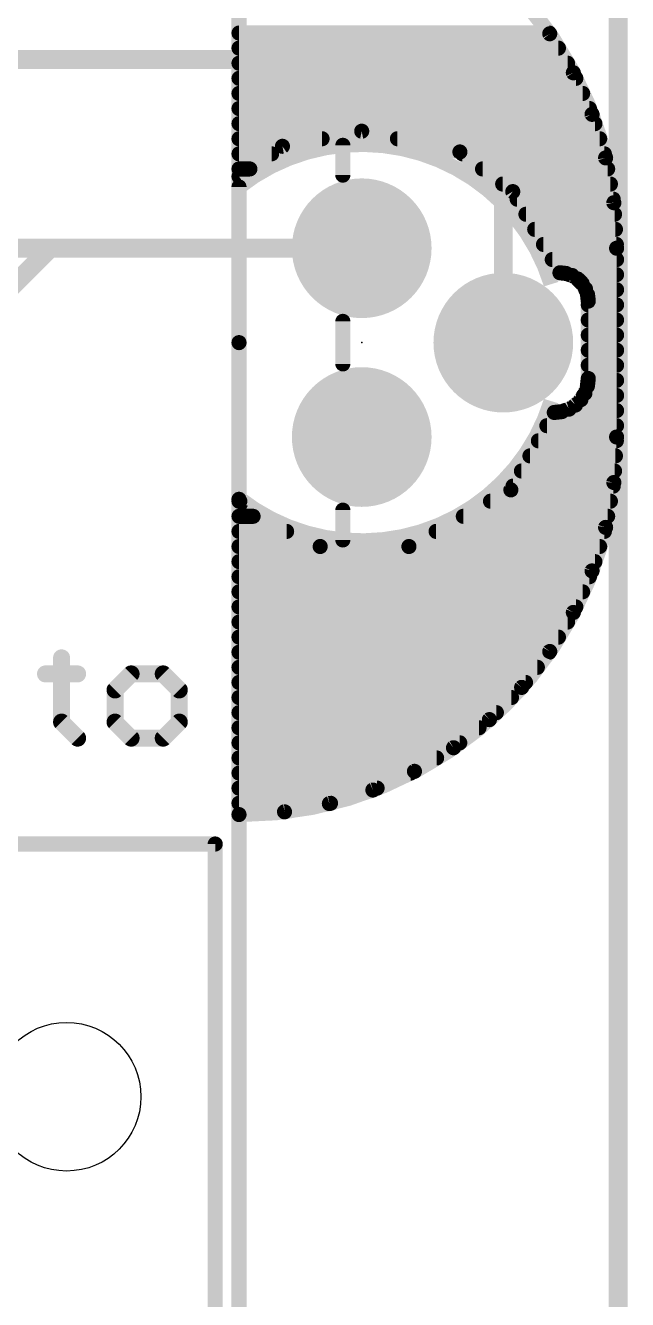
# Model space of a CAD drawing. Extents: x -5.1 to 50.9, y -12.7 to 61.1.
# Drawn here: x 42.85 to 50.95, y 25.23 to 42.37 of the extents above; entities that cross this region are included whole.
import ezdxf

# ---------------------------------------------------------------- set-up
doc = ezdxf.new("R2010")
doc.units = 0
for name, color, linetype in [('1', 12, 'CONTINUOUS'), ('16', 132, 'CONTINUOUS'), ('17', 110, 'CONTINUOUS'), ('20', 53, 'CONTINUOUS'), ('21', 53, 'CONTINUOUS'), ('23', 53, 'CONTINUOUS'), ('51', 53, 'CONTINUOUS')]:
    doc.layers.add(name, color=color, linetype=linetype)

# ---------------------------------------------------------------- blocks, each defined once
blk = doc.blocks.new('ROUNDP')
at = {"const_width": 0.5}
blk.add_lwpolyline([(0, -0.25, 1), (0, 0.25, 1), (0, -0.25)], format="xyb", dxfattribs=at)

msp = doc.modelspace()

# ---------------------------------------------------------------- linework, layer by layer
at = {"layer": '1', "const_width": 0.254}
for points in [[(50.82, 60.948), (50.82, -0.012)], [(42.418, 41.91), (48.006, 41.91)], [(48.006, 41.91), (49.276, 40.64)], [(49.276, 40.64), (49.276, 38.1)], [(47.371, 39.37), (40.64, 39.37)]]:
    msp.add_lwpolyline(points, dxfattribs=at)
at = {"layer": '1', "const_width": 0.127}
for points in [[(48.0509, 41.9549, 1), (47.9611, 41.8651)], [(48.006, 41.8465, 1), (48.006, 41.9735)], [(49.3395, 40.64, 1), (49.2125, 40.64)], [(49.2311, 40.5951, 1), (49.3209, 40.6849)], [(47.371, 39.3065, 1), (47.371, 39.4335)], [(49.2125, 38.1, 1), (49.3395, 38.1)]]:
    msp.add_lwpolyline(points, format="xyb", dxfattribs=at)
at = {"layer": '16', "const_width": 0.254}
for points in [[(50.82, 60.948), (50.82, -0.012)], [(36.83, 33.02), (43.18, 39.37)], [(43.18, 39.37), (47.371, 39.37)]]:
    msp.add_lwpolyline(points, dxfattribs=at)
at = {"layer": '16', "const_width": 0.127}
for points in [[(43.18, 39.4335, 1), (43.18, 39.3065)], [(43.2249, 39.3251, 1), (43.1351, 39.4149)], [(47.371, 39.3065, 1), (47.371, 39.4335)]]:
    msp.add_lwpolyline(points, format="xyb", dxfattribs=at)
at = {"layer": '20'}
for points, const_width in [([(50.8, 39.37, 0.4142), (45.72, 44.45)], 0.2032), ([(50.8508, 39.37, 1), (50.7492, 39.37)], 0.1016), ([(50.7492, 39.37, 1), (50.8508, 39.37)], 0.1016), ([(45.72, 31.75, 0.4142), (50.8, 36.83)], 0.2032), ([(50.8508, 36.83, 1), (50.7492, 36.83)], 0.1016), ([(50.7492, 36.83, 1), (50.8508, 36.83)], 0.1016), ([(45.7708, 31.75, 1), (45.6692, 31.75)], 0.1016), ([(45.72, 31.8008, 1), (45.72, 31.6992)], 0.1016)]:
    msp.add_lwpolyline(points, format="xyb", dxfattribs=dict(at, const_width=const_width))
at = {"layer": '20', "const_width": 0.2032}
for points in [[(50.8, 36.83), (50.8, 39.37)], [(45.72, 8.89), (45.72, 31.75)]]:
    msp.add_lwpolyline(points, dxfattribs=at)
at = {"layer": '20'}
msp.add_circle((43.4, 27.954), 1, dxfattribs=at)
at = {"layer": '21'}
for points, const_width in [([(45.72, 44.45), (45.72, 38.1)], 0.2032), ([(49.9008, 42.2558), (49.5224, 42.7387)], 0.2032), ([(45.72, 42.2656), (49.8931, 42.2656)], 0.2032), ([(50.2181, 41.7308), (49.9008, 42.2558)], 0.2032), ([(45.72, 42.0624), (50.0177, 42.0624)], 0.2032), ([(45.72, 41.8592), (50.1405, 41.8592)], 0.2032), ([(50.4699, 41.1714), (50.2181, 41.7308)], 0.2032), ([(45.72, 41.656), (50.2518, 41.656)], 0.2032), ([(45.72, 41.4528), (50.3432, 41.4528)], 0.2032), ([(45.72, 41.2496), (50.4347, 41.2496)], 0.2032), ([(45.72, 41.0464), (50.5088, 41.0464)], 0.2032), ([(50.6524, 40.5857), (50.4699, 41.1714)], 0.2032), ([(46.3042, 40.7416), (47.371, 40.9448)], 0.2032), ([(47.371, 40.9448), (48.6918, 40.6654)], 0.2032), ([(45.72, 40.8432), (46.8376, 40.8432)], 0.2032), ([(45.72, 40.3352), (46.3042, 40.7416)], 0.2032), ([(47.117, 40.7549), (47.117, 40.3537)], 0.2032), ([(47.8513, 40.8432), (50.5722, 40.8432)], 0.2032), ([(45.72, 40.64), (46.1581, 40.64)], 0.2032), ([(48.6918, 40.6654), (49.403, 40.132)], 0.2032), ([(48.7257, 40.64), (50.6355, 40.64)], 0.2032), ([(50.763, 39.9823), (50.6524, 40.5857)], 0.2032), ([(45.72, 40.4368), (45.8661, 40.4368)], 0.2032), ([(48.9966, 40.4368), (50.6797, 40.4368)], 0.2032), ([(45.72, 38.1), (45.72, 40.3352)], 0.2032), ([(45.72, 40.1945), (45.72, 36.0055)], 0.2032), ([(49.2675, 40.2336), (50.7169, 40.2336)], 0.2032), ([(49.403, 40.132), (50.038, 39.0398)], 0.2032), ([(49.4621, 40.0304), (50.7542, 40.0304)], 0.2032), ([(50.8, 39.37), (50.763, 39.9823)], 0.2032), ([(49.5802, 39.8272), (50.7723, 39.8272)], 0.2032), ([(49.6983, 39.624), (50.7846, 39.624)], 0.2032), ([(49.8165, 39.4208), (50.7969, 39.4208)], 0.2032), ([(50.8, 36.83), (50.8, 39.37)], 0.2032), ([(49.9346, 39.2176), (50.8, 39.2176)], 0.2032), ([(50.038, 39.0398), (50.1228, 39.0302)], 0.2032), ([(50.1228, 39.0302), (50.2033, 39.0021)], 0.2032), ([(50.1681, 39.0144), (50.8, 39.0144)], 0.2032), ([(50.2033, 39.0021), (50.2756, 38.9567)], 0.2032), ([(50.2756, 38.9567), (50.3359, 38.8964)], 0.2032), ([(50.3359, 38.8964), (50.3813, 38.8241)], 0.2032), ([(50.3813, 38.8241), (50.4094, 38.7436)], 0.2032), ([(50.3858, 38.8112), (50.8, 38.8112)], 0.2032), ([(50.4094, 38.7436), (50.419, 38.6588)], 0.2032), ([(50.419, 38.6588), (50.419, 37.6174)], 0.2032), ([(50.419, 38.608), (50.8, 38.608)], 0.2032), ([(47.117, 38.3863), (47.117, 37.8137)], 0.2032), ([(50.419, 38.4048), (50.8, 38.4048)], 0.2032), ([(50.419, 38.2016), (50.8, 38.2016)], 0.2032), ([(45.72, 35.9918), (45.72, 38.1)], 0.2032), ([(45.72, 38.1), (45.72, 31.75)], 0.2032), ([(50.419, 37.9984), (50.8, 37.9984)], 0.2032), ([(50.419, 37.7952), (50.8, 37.7952)], 0.2032), ([(50.419, 37.6174), (50.4075, 37.5157)], 0.2032), ([(50.4075, 37.5157), (50.3737, 37.419)], 0.2032), ([(50.4161, 37.592), (50.8, 37.592)], 0.2032), ([(50.3193, 37.3323), (50.2469, 37.2599)], 0.2032), ([(50.3737, 37.419), (50.3193, 37.3323)], 0.2032), ([(50.3547, 37.3888), (50.8, 37.3888)], 0.2032), ([(49.9618, 37.1602), (49.3776, 36.1188)], 0.2032), ([(50.0635, 37.1717), (49.9618, 37.1602)], 0.2032), ([(50.1602, 37.2055), (50.0635, 37.1717)], 0.2032), ([(50.1034, 37.1856), (50.8, 37.1856)], 0.2032), ([(50.2469, 37.2599), (50.1602, 37.2055)], 0.2032), ([(49.8621, 36.9824), (50.8, 36.9824)], 0.2032), ([(49.7481, 36.7792), (50.7969, 36.7792)], 0.2032), ([(50.763, 36.2177), (50.8, 36.83)], 0.2032), ([(49.6341, 36.576), (50.7846, 36.576)], 0.2032), ([(49.5201, 36.3728), (50.7723, 36.3728)], 0.2032), ([(49.3776, 36.1188), (48.006, 35.3568)], 0.2032), ([(49.4061, 36.1696), (50.7542, 36.1696)], 0.2032), ([(50.6524, 35.6143), (50.763, 36.2177)], 0.2032), ([(45.7962, 35.814), (45.72, 35.9918)], 0.2032), ([(45.72, 35.9664), (45.7309, 35.9664)], 0.2032), ([(49.1033, 35.9664), (50.7169, 35.9664)], 0.2032), ([(45.72, 35.7632), (45.9091, 35.7632)], 0.2032), ([(46.8122, 35.3568), (45.7962, 35.814)], 0.2032), ([(47.117, 35.8463), (47.117, 35.4451)], 0.2032), ([(48.7375, 35.7632), (50.6797, 35.7632)], 0.2032), ([(45.72, 35.56), (46.3606, 35.56)], 0.2032), ([(48.3718, 35.56), (50.6355, 35.56)], 0.2032), ([(50.4699, 35.0286), (50.6524, 35.6143)], 0.2032), ([(45.72, 35.3568), (46.8122, 35.3568)], 0.2032), ([(48.006, 35.3568), (46.8122, 35.3568)], 0.2032), ([(48.006, 35.3568), (50.5722, 35.3568)], 0.2032), ([(45.72, 35.1536), (50.5088, 35.1536)], 0.2032), ([(45.72, 34.9504), (50.4347, 34.9504)], 0.2032), ([(50.2181, 34.4692), (50.4699, 35.0286)], 0.2032), ([(45.72, 34.7472), (50.3432, 34.7472)], 0.2032), ([(45.72, 34.544), (50.2518, 34.544)], 0.2032), ([(49.9008, 33.9442), (50.2181, 34.4692)], 0.2032), ([(45.72, 34.3408), (50.1405, 34.3408)], 0.2032), ([(45.72, 34.1376), (50.0177, 34.1376)], 0.2032), ([(43.3327, 33.8589), (43.3327, 32.9946)], 0.2286), ([(45.72, 33.9344), (49.8931, 33.9344)], 0.2032), ([(49.5224, 33.4613), (49.9008, 33.9442)], 0.2032), ([(45.72, 33.7312), (49.7339, 33.7312)], 0.2032), ([(43.1166, 33.6428), (43.5488, 33.6428)], 0.2286), ([(44.2682, 33.6428), (44.0521, 33.4268)], 0.2286), ([(44.7004, 33.6428), (44.2682, 33.6428)], 0.2286), ([(44.9165, 33.4268), (44.7004, 33.6428)], 0.2286), ([(45.72, 33.528), (49.5747, 33.528)], 0.2032), ([(44.0521, 33.4268), (44.0521, 32.9946)], 0.2286), ([(44.9165, 32.9946), (44.9165, 33.4268)], 0.2286), ([(49.0887, 33.0276), (49.5224, 33.4613)], 0.2032), ([(45.72, 33.3248), (49.3859, 33.3248)], 0.2032), ([(43.3327, 32.9946), (43.5488, 32.7785)], 0.2286), ([(44.0521, 32.9946), (44.2682, 32.7785)], 0.2286), ([(44.7004, 32.7785), (44.9165, 32.9946)], 0.2286), ([(45.72, 33.1216), (49.1827, 33.1216)], 0.2032), ([(48.6058, 32.6492), (49.0887, 33.0276)], 0.2032), ([(45.72, 32.9184), (48.9493, 32.9184)], 0.2032), ([(44.2682, 32.7785), (44.7004, 32.7785)], 0.2286), ([(45.72, 32.7152), (48.69, 32.7152)], 0.2032), ([(48.0808, 32.3319), (48.6058, 32.6492)], 0.2032), ([(45.72, 32.512), (48.3787, 32.512)], 0.2032), ([(45.72, 32.3088), (48.0295, 32.3088)], 0.2032), ([(47.5214, 32.0801), (48.0808, 32.3319)], 0.2032), ([(45.72, 32.1056), (47.578, 32.1056)], 0.2032), ([(46.9357, 31.8976), (47.5214, 32.0801)], 0.2032), ([(45.72, 31.9024), (46.9511, 31.9024)], 0.2032), ([(45.72, 31.75), (46.3323, 31.787)], 0.2032), ([(46.3323, 31.787), (46.9357, 31.8976)], 0.2032)]:
    msp.add_lwpolyline(points, dxfattribs=dict(at, const_width=const_width))
for points, const_width in [([(45.72, 42.3164, 1), (45.72, 42.2148)], 0.1016), ([(49.9442, 42.282, 1), (49.8573, 42.2295)], 0.1016), ([(49.8931, 42.2148, 1), (49.8931, 42.3164)], 0.1016), ([(49.8608, 42.2244, 1), (49.9407, 42.2871)], 0.1016), ([(45.72, 42.1132, 1), (45.72, 42.0116)], 0.1016), ([(50.0177, 42.0116, 1), (50.0177, 42.1132)], 0.1016), ([(45.72, 41.91, 1), (45.72, 41.8084)], 0.1016), ([(50.1405, 41.8084, 1), (50.1405, 41.91)], 0.1016), ([(50.2644, 41.7516, 1), (50.1718, 41.7099)], 0.1016), ([(45.72, 41.7068, 1), (45.72, 41.6052)], 0.1016), ([(50.1746, 41.7045, 1), (50.2616, 41.7571)], 0.1016), ([(50.2518, 41.6052, 1), (50.2518, 41.7068)], 0.1016), ([(45.72, 41.5036, 1), (45.72, 41.402)], 0.1016), ([(50.3432, 41.402, 1), (50.3432, 41.5036)], 0.1016), ([(45.72, 41.3004, 1), (45.72, 41.1988)], 0.1016), ([(50.4347, 41.1988, 1), (50.4347, 41.3004)], 0.1016), ([(45.72, 41.0972, 1), (45.72, 40.9956)], 0.1016), ([(50.5184, 41.1865, 1), (50.4214, 41.1563)], 0.1016), ([(50.4236, 41.1505, 1), (50.5162, 41.1922)], 0.1016), ([(50.5088, 40.9956, 1), (50.5088, 41.0972)], 0.1016), ([(47.3815, 40.9945, 1), (47.3605, 40.8951)], 0.1016), ([(47.3805, 40.8949, 1), (47.3615, 40.9947)], 0.1016), ([(45.72, 40.894, 1), (45.72, 40.7924)], 0.1016), ([(49.9195, 38.8863, 0.5267), (45.72, 40.1946)], 0.2032), ([(46.2947, 40.7915, 1), (46.3137, 40.6917)], 0.1016), ([(46.3332, 40.6999, 1), (46.2752, 40.7833)], 0.1016), ([(46.8376, 40.7924, 1), (46.8376, 40.894)], 0.1016), ([(47.1678, 40.7549, 1), (47.0662, 40.7549)], 0.1016), ([(47.8513, 40.894, 1), (47.8513, 40.7924)], 0.1016), ([(50.5722, 40.7924, 1), (50.5722, 40.894)], 0.1016), ([(45.72, 40.6908, 1), (45.72, 40.5892)], 0.1016), ([(46.1581, 40.5892, 1), (46.1581, 40.6908)], 0.1016), ([(48.7223, 40.706, 1), (48.6613, 40.6248)], 0.1016), ([(48.7257, 40.6908, 1), (48.7257, 40.5892)], 0.1016), ([(48.6813, 40.6157, 1), (48.7023, 40.7151)], 0.1016), ([(50.7024, 40.5949, 1), (50.6024, 40.5766)], 0.1016), ([(50.6039, 40.5706, 1), (50.7009, 40.6008)], 0.1016), ([(50.6355, 40.5892, 1), (50.6355, 40.6908)], 0.1016), ([(45.72, 40.4876, 1), (45.72, 40.386)], 0.1016), ([(45.8661, 40.386, 1), (45.8661, 40.4876)], 0.1016), ([(48.9966, 40.4876, 1), (48.9966, 40.386)], 0.1016), ([(50.6797, 40.386, 1), (50.6797, 40.4876)], 0.1016), ([(45.7708, 40.3352, 1), (45.6692, 40.3352)], 0.1016), ([(45.691, 40.3769, 1), (45.749, 40.2935)], 0.1016), ([(45.7708, 40.1945, 1), (45.6692, 40.1945)], 0.1016), ([(47.0662, 40.3537, 1), (47.1678, 40.3537)], 0.1016), ([(49.2675, 40.2844, 1), (49.2675, 40.1828)], 0.1016), ([(50.7169, 40.1828, 1), (50.7169, 40.2844)], 0.1016), ([(49.4469, 40.1575, 1), (49.3591, 40.1065)], 0.1016), ([(49.3725, 40.0914, 1), (49.4335, 40.1726)], 0.1016), ([(49.4621, 40.0812, 1), (49.4621, 39.9796)], 0.1016), ([(50.7542, 39.9796, 1), (50.7542, 40.0812)], 0.1016), ([(50.8137, 39.9854, 1), (50.7123, 39.9793)], 0.1016), ([(50.713, 39.9732, 1), (50.8129, 39.9915)], 0.1016), ([(49.5802, 39.878, 1), (49.5802, 39.7764)], 0.1016), ([(50.7723, 39.7764, 1), (50.7723, 39.878)], 0.1016), ([(49.6983, 39.6748, 1), (49.6983, 39.5732)], 0.1016), ([(50.7846, 39.5732, 1), (50.7846, 39.6748)], 0.1016), ([(49.8165, 39.4716, 1), (49.8165, 39.37)], 0.1016), ([(50.8508, 39.37, 1), (50.7492, 39.37)], 0.1016), ([(50.7969, 39.37, 1), (50.7969, 39.4716)], 0.1016), ([(49.9346, 39.2684, 1), (49.9346, 39.1668)], 0.1016), ([(50.7493, 39.3669, 1), (50.8507, 39.3731)], 0.1016), ([(50.8, 39.1668, 1), (50.8, 39.2684)], 0.1016), ([(50.0437, 39.0903, 1), (50.0323, 38.9893)], 0.1016), ([(49.9941, 39.0143, 1), (50.0819, 39.0653)], 0.1016), ([(50.1396, 39.0782, 1), (50.106, 38.9823)], 0.1016), ([(50.1171, 38.9798, 1), (50.1285, 39.0807)], 0.1016), ([(50.1681, 39.0652, 1), (50.1681, 38.9636)], 0.1016), ([(50.2303, 39.0451, 1), (50.1763, 38.9591)], 0.1016), ([(50.1865, 38.9541, 1), (50.2201, 39.05)], 0.1016), ([(50.8, 38.9636, 1), (50.8, 39.0652)], 0.1016), ([(50.3115, 38.9926, 1), (50.2396, 38.9208)], 0.1016), ([(50.2485, 38.9137, 1), (50.3026, 38.9997)], 0.1016), ([(50.3789, 38.9234, 1), (50.2929, 38.8693)], 0.1016), ([(50.3, 38.8604, 1), (50.3718, 38.9323)], 0.1016), ([(50.4292, 38.8409, 1), (50.3333, 38.8073)], 0.1016), ([(50.3858, 38.862, 1), (50.3858, 38.7604)], 0.1016), ([(50.8, 38.7604, 1), (50.8, 38.862)], 0.1016), ([(50.3383, 38.7971, 1), (50.4243, 38.8511)], 0.1016), ([(50.4599, 38.7493, 1), (50.359, 38.7379)], 0.1016), ([(50.3615, 38.7268, 1), (50.4574, 38.7604)], 0.1016), ([(50.4698, 38.6588, 1), (50.3682, 38.6588)], 0.1016), ([(50.419, 38.6588, 1), (50.419, 38.5572)], 0.1016), ([(50.3685, 38.6531, 1), (50.4695, 38.6645)], 0.1016), ([(50.8, 38.5572, 1), (50.8, 38.6588)], 0.1016), ([(47.1678, 38.3863, 1), (47.0662, 38.3863)], 0.1016), ([(50.419, 38.4556, 1), (50.419, 38.354)], 0.1016), ([(50.8, 38.354, 1), (50.8, 38.4556)], 0.1016), ([(50.419, 38.2524, 1), (50.419, 38.1508)], 0.1016), ([(50.8, 38.1508, 1), (50.8, 38.2524)], 0.1016), ([(45.7708, 38.1, 1), (45.6692, 38.1)], 0.1016), ([(45.7708, 38.1, 1), (45.6692, 38.1)], 0.1016), ([(45.6692, 38.1, 1), (45.7708, 38.1)], 0.1016), ([(45.6692, 38.1, 1), (45.7708, 38.1)], 0.1016), ([(50.419, 38.0492, 1), (50.419, 37.9476)], 0.1016), ([(50.8, 37.9476, 1), (50.8, 38.0492)], 0.1016), ([(50.419, 37.846, 1), (50.419, 37.7444)], 0.1016), ([(50.8, 37.7444, 1), (50.8, 37.846)], 0.1016), ([(47.0662, 37.8137, 1), (47.1678, 37.8137)], 0.1016), ([(50.4695, 37.6117, 1), (50.3685, 37.6231)], 0.1016), ([(50.3571, 37.5214, 1), (50.458, 37.51)], 0.1016), ([(50.4555, 37.4989, 1), (50.3596, 37.5324)], 0.1016), ([(50.4161, 37.6428, 1), (50.4161, 37.5412)], 0.1016), ([(50.3682, 37.6174, 1), (50.4698, 37.6174)], 0.1016), ([(50.8, 37.5412, 1), (50.8, 37.6428)], 0.1016), ([(45.72, 36.0055, 0.5267), (49.9194, 37.3137)], 0.2032), ([(50.2762, 37.3594, 1), (50.3623, 37.3053)], 0.1016), ([(50.3552, 37.2964, 1), (50.2833, 37.3683)], 0.1016), ([(50.3547, 37.4396, 1), (50.3547, 37.338)], 0.1016), ([(50.3258, 37.4358, 1), (50.4217, 37.4022)], 0.1016), ([(50.4167, 37.392, 1), (50.3307, 37.4461)], 0.1016), ([(50.8, 37.338, 1), (50.8, 37.4396)], 0.1016), ([(49.9561, 37.2107, 1), (49.9675, 37.1097)], 0.1016), ([(50.0061, 37.1353, 1), (49.9175, 37.1851)], 0.1016), ([(50.0468, 37.2196, 1), (50.0803, 37.1237)], 0.1016), ([(50.1034, 37.2364, 1), (50.1034, 37.1348)], 0.1016), ([(50.0692, 37.1212, 1), (50.0578, 37.2221)], 0.1016), ([(50.1331, 37.2485, 1), (50.1872, 37.1625)], 0.1016), ([(50.177, 37.1575, 1), (50.1434, 37.2534)], 0.1016), ([(50.2109, 37.2959, 1), (50.2828, 37.224)], 0.1016), ([(50.2739, 37.2169, 1), (50.2198, 37.303)], 0.1016), ([(50.8, 37.1348, 1), (50.8, 37.2364)], 0.1016), ([(49.8621, 37.0332, 1), (49.8621, 36.9316)], 0.1016), ([(50.8, 36.9316, 1), (50.8, 37.0332)], 0.1016), ([(49.7481, 36.83, 1), (49.7481, 36.7284)], 0.1016), ([(50.7492, 36.83, 1), (50.8508, 36.83)], 0.1016), ([(50.8507, 36.8269, 1), (50.7493, 36.8331)], 0.1016), ([(50.7969, 36.7284, 1), (50.7969, 36.83)], 0.1016), ([(49.6341, 36.6268, 1), (49.6341, 36.5252)], 0.1016), ([(50.7846, 36.5252, 1), (50.7846, 36.6268)], 0.1016), ([(49.5201, 36.4236, 1), (49.5201, 36.322)], 0.1016), ([(50.7723, 36.322, 1), (50.7723, 36.4236)], 0.1016), ([(49.3333, 36.1437, 1), (49.4219, 36.0939)], 0.1016), ([(49.4023, 36.0744, 1), (49.3529, 36.1632)], 0.1016), ([(49.4061, 36.2204, 1), (49.4061, 36.1188)], 0.1016), ([(50.7123, 36.2207, 1), (50.8137, 36.2146)], 0.1016), ([(50.8129, 36.2085, 1), (50.713, 36.2268)], 0.1016), ([(50.7542, 36.1188, 1), (50.7542, 36.2204)], 0.1016), ([(45.7667, 36.0118, 1), (45.6733, 35.9718)], 0.1016), ([(45.72, 36.0172, 1), (45.72, 35.9156)], 0.1016), ([(45.6692, 36.0055, 1), (45.7708, 36.0055)], 0.1016), ([(45.6692, 35.9918, 1), (45.7708, 35.9918)], 0.1016), ([(45.7309, 35.9156, 1), (45.7309, 36.0172)], 0.1016), ([(49.1033, 36.0172, 1), (49.1033, 35.9156)], 0.1016), ([(50.7169, 35.9156, 1), (50.7169, 36.0172)], 0.1016), ([(45.72, 35.814, 1), (45.72, 35.7124)], 0.1016), ([(45.817, 35.8603, 1), (45.7754, 35.7677)], 0.1016), ([(45.7495, 35.794, 1), (45.8429, 35.834)], 0.1016), ([(45.9091, 35.7124, 1), (45.9091, 35.814)], 0.1016), ([(47.1678, 35.8463, 1), (47.0662, 35.8463)], 0.1016), ([(48.7375, 35.814, 1), (48.7375, 35.7124)], 0.1016), ([(50.6797, 35.7124, 1), (50.6797, 35.814)], 0.1016), ([(45.72, 35.6108, 1), (45.72, 35.5092)], 0.1016), ([(46.3606, 35.5092, 1), (46.3606, 35.6108)], 0.1016), ([(48.3718, 35.6108, 1), (48.3718, 35.5092)], 0.1016), ([(50.6024, 35.6234, 1), (50.7024, 35.6051)], 0.1016), ([(50.7009, 35.5992, 1), (50.6039, 35.6294)], 0.1016), ([(50.6355, 35.5092, 1), (50.6355, 35.6108)], 0.1016), ([(47.0662, 35.4451, 1), (47.1678, 35.4451)], 0.1016), ([(45.72, 35.4076, 1), (45.72, 35.306)], 0.1016), ([(46.8122, 35.4076, 1), (46.8122, 35.306)], 0.1016), ([(46.7914, 35.3105, 1), (46.833, 35.4031)], 0.1016), ([(46.8122, 35.306, 1), (46.8122, 35.4076)], 0.1016), ([(48.006, 35.4076, 1), (48.006, 35.306)], 0.1016), ([(47.9813, 35.4012, 1), (48.0307, 35.3124)], 0.1016), ([(48.006, 35.306, 1), (48.006, 35.4076)], 0.1016), ([(50.5722, 35.306, 1), (50.5722, 35.4076)], 0.1016), ([(45.72, 35.2044, 1), (45.72, 35.1028)], 0.1016), ([(50.5088, 35.1028, 1), (50.5088, 35.2044)], 0.1016), ([(45.72, 35.0012, 1), (45.72, 34.8996)], 0.1016), ([(50.4214, 35.0437, 1), (50.5184, 35.0135)], 0.1016), ([(50.5162, 35.0078, 1), (50.4236, 35.0495)], 0.1016), ([(50.4347, 34.8996, 1), (50.4347, 35.0012)], 0.1016), ([(45.72, 34.798, 1), (45.72, 34.6964)], 0.1016), ([(50.3432, 34.6964, 1), (50.3432, 34.798)], 0.1016), ([(45.72, 34.5948, 1), (45.72, 34.4932)], 0.1016), ([(50.2518, 34.4932, 1), (50.2518, 34.5948)], 0.1016), ([(50.1718, 34.4901, 1), (50.2644, 34.4484)], 0.1016), ([(50.2616, 34.4429, 1), (50.1746, 34.4955)], 0.1016), ([(45.72, 34.3916, 1), (45.72, 34.29)], 0.1016), ([(50.1405, 34.29, 1), (50.1405, 34.3916)], 0.1016), ([(45.72, 34.1884, 1), (45.72, 34.0868)], 0.1016), ([(50.0177, 34.0868, 1), (50.0177, 34.1884)], 0.1016), ([(43.3898, 33.8589, 1), (43.2755, 33.8589)], 0.1143), ([(45.72, 33.9852, 1), (45.72, 33.8836)], 0.1016), ([(49.8573, 33.9705, 1), (49.9442, 33.918)], 0.1016), ([(49.9407, 33.9129, 1), (49.8608, 33.9756)], 0.1016), ([(49.8931, 33.8836, 1), (49.8931, 33.9852)], 0.1016), ([(45.72, 33.782, 1), (45.72, 33.6804)], 0.1016), ([(49.7339, 33.6804, 1), (49.7339, 33.782)], 0.1016), ([(43.1166, 33.7, 1), (43.1166, 33.5857)], 0.1143), ([(43.5488, 33.5857, 1), (43.5488, 33.7)], 0.1143), ([(44.2682, 33.7, 1), (44.2682, 33.5857)], 0.1143), ([(44.3086, 33.6024, 1), (44.2278, 33.6832)], 0.1143), ([(44.7408, 33.6832, 1), (44.66, 33.6024)], 0.1143), ([(44.7004, 33.5857, 1), (44.7004, 33.7)], 0.1143), ([(45.72, 33.5788, 1), (45.72, 33.4772)], 0.1016), ([(49.5747, 33.4772, 1), (49.5747, 33.5788)], 0.1016), ([(44.1093, 33.4268, 1), (43.995, 33.4268)], 0.1143), ([(44.0117, 33.4672, 1), (44.0925, 33.3863)], 0.1143), ([(44.9736, 33.4268, 1), (44.8593, 33.4268)], 0.1143), ([(44.876, 33.3863, 1), (44.9569, 33.4672)], 0.1143), ([(49.4824, 33.4927, 1), (49.5624, 33.43)], 0.1016), ([(49.5584, 33.4254, 1), (49.4865, 33.4973)], 0.1016), ([(45.72, 33.3756, 1), (45.72, 33.274)], 0.1016), ([(49.3859, 33.274, 1), (49.3859, 33.3756)], 0.1016), ([(43.3731, 33.035, 1), (43.2923, 32.9542)], 0.1143), ([(44.0925, 33.035, 1), (44.0117, 32.9542)], 0.1143), ([(44.9569, 32.9542, 1), (44.876, 33.035)], 0.1143), ([(45.72, 33.1724, 1), (45.72, 33.0708)], 0.1016), ([(49.0527, 33.0635, 1), (49.1246, 32.9916)], 0.1016), ([(49.12, 32.9876, 1), (49.0573, 33.0676)], 0.1016), ([(49.1827, 33.0708, 1), (49.1827, 33.1724)], 0.1016), ([(43.2755, 32.9946, 1), (43.3898, 32.9946)], 0.1143), ([(43.995, 32.9946, 1), (44.1093, 32.9946)], 0.1143), ([(44.8593, 32.9946, 1), (44.9736, 32.9946)], 0.1143), ([(45.72, 32.9692, 1), (45.72, 32.8676)], 0.1016), ([(48.9493, 32.8676, 1), (48.9493, 32.9692)], 0.1016), ([(43.5084, 32.7381, 1), (43.5892, 32.8189)], 0.1143), ([(44.2682, 32.8357, 1), (44.2682, 32.7214)], 0.1143), ([(44.2278, 32.7381, 1), (44.3086, 32.8189)], 0.1143), ([(44.66, 32.8189, 1), (44.7408, 32.7381)], 0.1143), ([(44.7004, 32.7214, 1), (44.7004, 32.8357)], 0.1143), ([(45.72, 32.766, 1), (45.72, 32.6644)], 0.1016), ([(48.632, 32.6058, 1), (48.5795, 32.6927)], 0.1016), ([(48.69, 32.6644, 1), (48.69, 32.766)], 0.1016), ([(45.72, 32.5628, 1), (45.72, 32.4612)], 0.1016), ([(48.3787, 32.4612, 1), (48.3787, 32.5628)], 0.1016), ([(48.5744, 32.6892, 1), (48.6371, 32.6093)], 0.1016), ([(45.72, 32.3596, 1), (45.72, 32.258)], 0.1016), ([(48.0295, 32.258, 1), (48.0295, 32.3596)], 0.1016), ([(48.0545, 32.3754, 1), (48.1071, 32.2884)], 0.1016), ([(48.1016, 32.2856, 1), (48.0599, 32.3782)], 0.1016), ([(45.72, 32.1564, 1), (45.72, 32.0548)], 0.1016), ([(47.5005, 32.1264, 1), (47.5422, 32.0338)], 0.1016), ([(47.5365, 32.0316, 1), (47.5063, 32.1286)], 0.1016), ([(47.578, 32.0548, 1), (47.578, 32.1564)], 0.1016), ([(45.72, 31.9532, 1), (45.72, 31.8516)], 0.1016), ([(46.3232, 31.837, 1), (46.3415, 31.7371)], 0.1016), ([(46.3354, 31.7363, 1), (46.3293, 31.8377)], 0.1016), ([(46.9206, 31.9461, 1), (46.9508, 31.8491)], 0.1016), ([(46.9449, 31.8476, 1), (46.9266, 31.9476)], 0.1016), ([(46.9511, 31.8516, 1), (46.9511, 31.9532)], 0.1016), ([(45.7169, 31.8007, 1), (45.7231, 31.6993)], 0.1016), ([(45.6692, 31.75, 1), (45.7708, 31.75)], 0.1016)]:
    msp.add_lwpolyline(points, format="xyb", dxfattribs=dict(at, const_width=const_width))
at = {"layer": '23'}
msp.add_point((47.371, 38.1), dxfattribs=at)
at = {"layer": '51', "const_width": 0.2032}
for points in [[(5.4, 31.354), (45.4, 31.354)], [(45.4, 31.354), (45.4, 1.354)]]:
    msp.add_lwpolyline(points, dxfattribs=at)
at = {"layer": '51', "const_width": 0.1016}
for points in [[(45.4508, 31.354, 1), (45.3492, 31.354)], [(45.4, 31.3032, 1), (45.4, 31.4048)]]:
    msp.add_lwpolyline(points, format="xyb", dxfattribs=at)

# ---------------------------------------------------------------- block references
at = {"layer": '17', "xscale": 1.8796, "yscale": 1.8796, "rotation": 270}
for p in [(47.371, 39.37), (47.371, 39.37), (49.276, 38.1), (49.276, 38.1), (47.371, 36.83), (47.371, 36.83)]:
    msp.add_blockref('ROUNDP', p, dxfattribs=at)

doc.saveas('drawing.dxf')
